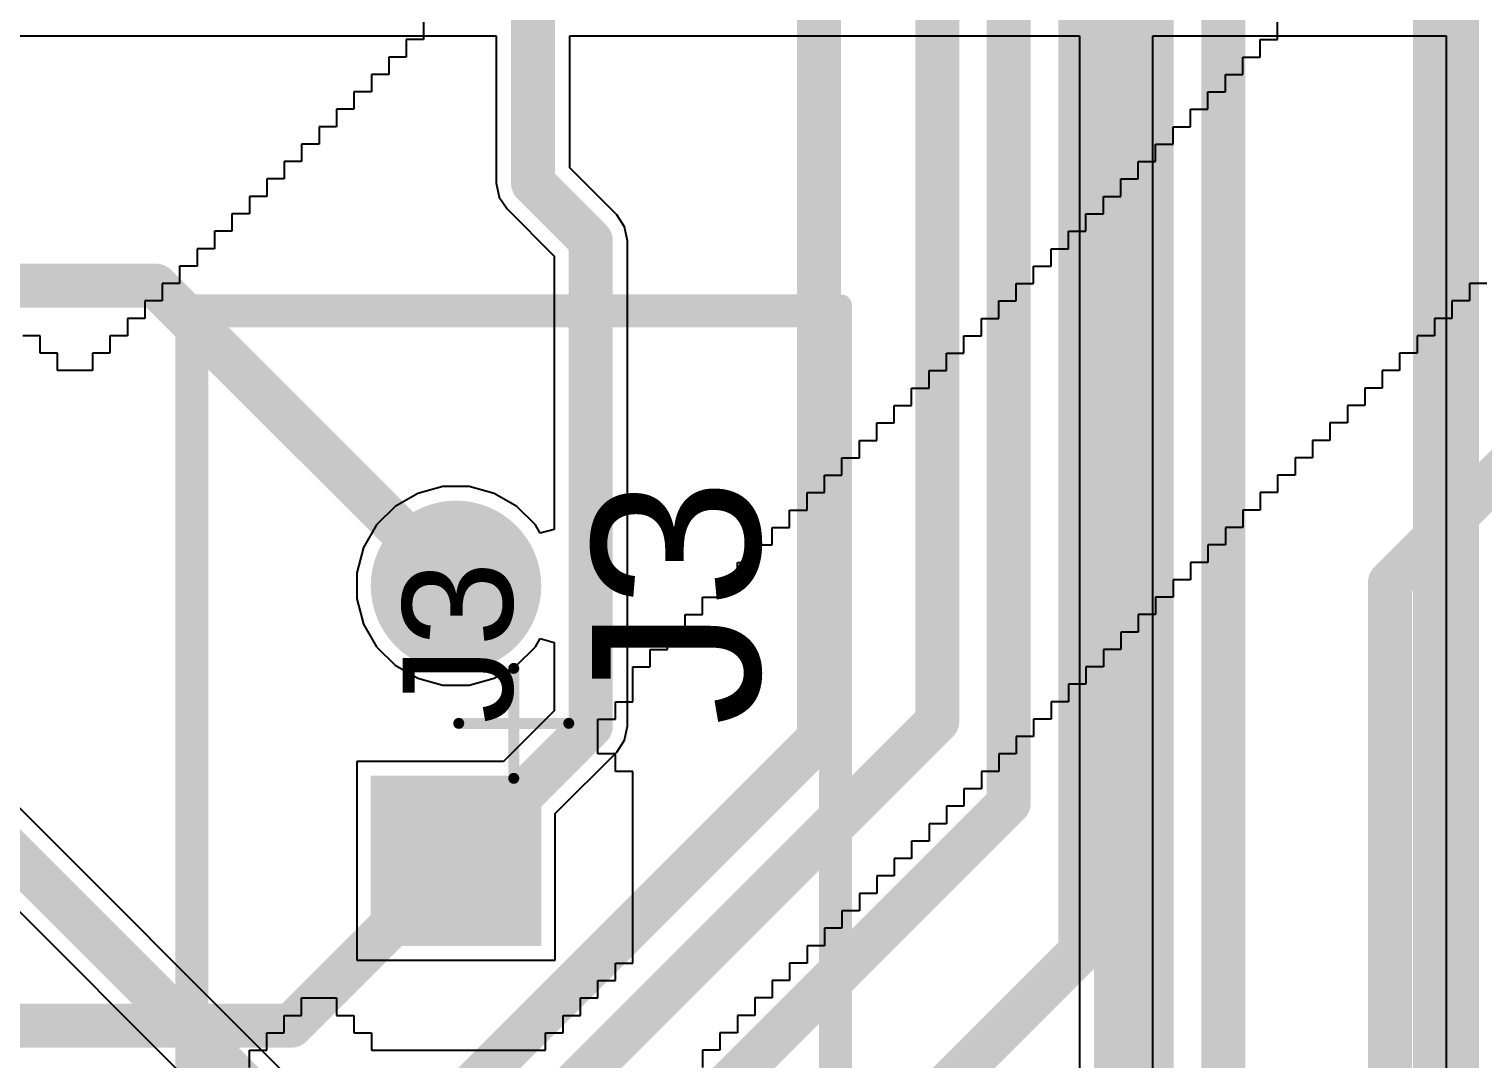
# Model space of a CAD drawing. Header units: inches. Extents: x 1.37 to 7.44, y 1.69 to 5.2.
# Drawn here: x 5.123 to 5.643, y 3.374 to 3.743 of the extents above; entities that cross this region are included whole.
import ezdxf

# ---------------------------------------------------------------- set-up
doc = ezdxf.new("R2010")
doc.units = ezdxf.units.IN
doc.header["$MEASUREMENT"] = 0
for name, color, linetype in [('Bottom Layer', 5, 'Continuous'), ('Bottom Overlay', 54, 'Continuous'), ('Bottom Solder', 6, 'Continuous'), ('Multi-Layer', 9, 'Continuous'), ('Pad Holes', 156, 'Continuous'), ('Top 3D Body', 56, 'Continuous'), ('Top Assembly', 56, 'Continuous'), ('Top Component Center', 56, 'Continuous'), ('Top Courtyard', 56, 'Continuous'), ('Top Layer', 1, 'Continuous'), ('Top Overlay', 2, 'Continuous'), ('Top Solder', 216, 'Continuous')]:
    doc.layers.add(name, color=color, linetype=linetype)
doc.styles.add('Arial', font='', dxfattribs={"height": 0.2})
doc.styles.get('Arial').set_extended_font_data('Arial')

# ---------------------------------------------------------------- blocks, each defined once
blk = doc.blocks.new('FP_B2B_XH_A_LF_SN_MFG_54')
at = {"layer": 'Bottom Layer'}
blk.add_hatch(color=5, dxfattribs=at).paths.add_polyline_path([(-0.07972, 0.05118), (-0.0187, 0.05118), (-0.0187, -0.00984), (-0.07972, -0.00984)])
h = blk.add_hatch(color=5, dxfattribs=at)
edge = h.paths.add_edge_path()
edge.add_arc((0.04921, 0.02067), 0.03051, 0, 360)
at = {"layer": 'Bottom Solder'}
blk.add_hatch(color=6, dxfattribs=at).paths.add_polyline_path([(-0.07972, 0.05118), (-0.0187, 0.05118), (-0.0187, -0.00984), (-0.07972, -0.00984)])
h = blk.add_hatch(color=6, dxfattribs=at)
edge = h.paths.add_edge_path()
edge.add_arc((0.04921, 0.02067), 0.03051, 0, 360)
at = {"layer": 'Multi-Layer'}
blk.add_hatch(color=9, dxfattribs=at).paths.add_polyline_path([(-0.07972, 0.05118), (-0.0187, 0.05118), (-0.0187, -0.00984), (-0.07972, -0.00984)])
h = blk.add_hatch(color=9, dxfattribs=at)
edge = h.paths.add_edge_path()
edge.add_arc((0.04921, 0.02067), 0.03051, 0, 360)
at = {"layer": 'Pad Holes'}
h = blk.add_hatch(color=7, dxfattribs=at)
edge = h.paths.add_edge_path()
edge.add_arc((-0.04921, 0.02067), 0.01969, 0, 360)
h = blk.add_hatch(color=7, dxfattribs=at)
edge = h.paths.add_edge_path()
edge.add_arc((0.04921, 0.02067), 0.01969, 0, 360)
at = {"layer": 'Top Layer'}
blk.add_hatch(color=1, dxfattribs=at).paths.add_polyline_path([(-0.07972, 0.05118), (-0.0187, 0.05118), (-0.0187, -0.00984), (-0.07972, -0.00984)])
h = blk.add_hatch(color=1, dxfattribs=at)
edge = h.paths.add_edge_path()
edge.add_arc((0.04921, 0.02067), 0.03051, 0, 360)
at = {"layer": 'Top Solder'}
blk.add_hatch(color=216, dxfattribs=at).paths.add_polyline_path([(-0.07972, 0.05118), (-0.0187, 0.05118), (-0.0187, -0.00984), (-0.07972, -0.00984)])
h = blk.add_hatch(color=216, dxfattribs=at)
edge = h.paths.add_edge_path()
edge.add_arc((0.04921, 0.02067), 0.03051, 0, 360)
at = {"layer": 'Top 3D Body'}
for points in [[(-0.14567, 0.11319, 0.00787, 0.00787, 0), (-0.14567, -0.11319, 0.00787, 0.00787, 0)], [(-0.14567, 0.11319, 0.00787, 0.00787, 0), (0.14567, 0.11319, 0.00787, 0.00787, 0)], [(0.14567, 0.11319, 0.00787, 0.00787, 0), (0.14567, -0.11319, 0.00787, 0.00787, 0)], [(-0.14567, -0.11319, 0.00787, 0.00787, 0), (0.14567, -0.11319, 0.00787, 0.00787, 0)]]:
    blk.add_lwpolyline(points, format="xyseb", dxfattribs=at)
for points in [[(-0.14764, 0.11319, 0.00394, 0.00394, 1), (-0.1437, 0.11319, 0.00394, 0.00394, 1)], [(-0.14764, 0.11319, 0.00394, 0.00394, 1), (-0.1437, 0.11319, 0.00394, 0.00394, 1)], [(0.1437, 0.11319, 0.00394, 0.00394, 1), (0.14764, 0.11319, 0.00394, 0.00394, 1)], [(0.1437, 0.11319, 0.00394, 0.00394, 1), (0.14764, 0.11319, 0.00394, 0.00394, 1)], [(-0.14764, -0.11319, 0.00394, 0.00394, 1), (-0.1437, -0.11319, 0.00394, 0.00394, 1)], [(-0.14764, -0.11319, 0.00394, 0.00394, 1), (-0.1437, -0.11319, 0.00394, 0.00394, 1)], [(0.1437, -0.11319, 0.00394, 0.00394, 1), (0.14764, -0.11319, 0.00394, 0.00394, 1)], [(0.1437, -0.11319, 0.00394, 0.00394, 1), (0.14764, -0.11319, 0.00394, 0.00394, 1)]]:
    blk.add_lwpolyline(points, format="xyseb", close=True, dxfattribs=at)
at = {"layer": 'Top Assembly'}
for points in [[(-0.14961, 0.11713, 0.00787, 0.00787, 0), (-0.14961, -0.11713, 0.00787, 0.00787, 0)], [(-0.14961, 0.11713, 0.00787, 0.00787, 0), (0.14961, 0.11713, 0.00787, 0.00787, 0)], [(0.14961, 0.11713, 0.00787, 0.00787, 0), (0.14961, -0.11713, 0.00787, 0.00787, 0)], [(-0.14961, -0.11713, 0.00787, 0.00787, 0), (0.14961, -0.11713, 0.00787, 0.00787, 0)]]:
    blk.add_lwpolyline(points, format="xyseb", dxfattribs=at)
for points in [[(-0.15157, 0.11713, 0.00394, 0.00394, 1), (-0.14764, 0.11713, 0.00394, 0.00394, 1)], [(-0.15157, 0.11713, 0.00394, 0.00394, 1), (-0.14764, 0.11713, 0.00394, 0.00394, 1)], [(0.14764, 0.11713, 0.00394, 0.00394, 1), (0.15157, 0.11713, 0.00394, 0.00394, 1)], [(0.14764, 0.11713, 0.00394, 0.00394, 1), (0.15157, 0.11713, 0.00394, 0.00394, 1)], [(-0.15157, -0.11713, 0.00394, 0.00394, 1), (-0.14764, -0.11713, 0.00394, 0.00394, 1)], [(-0.15157, -0.11713, 0.00394, 0.00394, 1), (-0.14764, -0.11713, 0.00394, 0.00394, 1)], [(0.14764, -0.11713, 0.00394, 0.00394, 1), (0.15157, -0.11713, 0.00394, 0.00394, 1)], [(0.14764, -0.11713, 0.00394, 0.00394, 1), (0.15157, -0.11713, 0.00394, 0.00394, 1)]]:
    blk.add_lwpolyline(points, format="xyseb", close=True, dxfattribs=at)
at = {"layer": 'Top Component Center'}
for points in [[(0, 0.01969, 0.00394, 0.00394, 0), (0, -0.01969, 0.00394, 0.00394, 0)], [(-0.01969, 0, 0.00394, 0.00394, 0), (0.01969, 0, 0.00394, 0.00394, 0)]]:
    blk.add_lwpolyline(points, format="xyseb", dxfattribs=at)
for points in [[(-0.00098, 0.01969, 0.00197, 0.00197, 1), (0.00098, 0.01969, 0.00197, 0.00197, 1)], [(-0.02067, 0, 0.00197, 0.00197, 1), (-0.0187, 0, 0.00197, 0.00197, 1)], [(0.0187, 0, 0.00197, 0.00197, 1), (0.02067, 0, 0.00197, 0.00197, 1)], [(-0.00098, -0.01969, 0.00197, 0.00197, 1), (0.00098, -0.01969, 0.00197, 0.00197, 1)]]:
    blk.add_lwpolyline(points, format="xyseb", close=True, dxfattribs=at)
at = {"layer": 'Top Courtyard'}
for points in [[(-0.14961, 0.11713, 0.00787, 0.00787, 0), (-0.14961, -0.11713, 0.00787, 0.00787, 0)], [(-0.14961, 0.11713, 0.00787, 0.00787, 0), (0.14961, 0.11713, 0.00787, 0.00787, 0)], [(0.14961, 0.11713, 0.00787, 0.00787, 0), (0.14961, -0.11713, 0.00787, 0.00787, 0)], [(-0.14961, -0.11713, 0.00787, 0.00787, 0), (0.14961, -0.11713, 0.00787, 0.00787, 0)]]:
    blk.add_lwpolyline(points, format="xyseb", dxfattribs=at)
for points in [[(-0.15157, 0.11713, 0.00394, 0.00394, 1), (-0.14764, 0.11713, 0.00394, 0.00394, 1)], [(-0.15157, 0.11713, 0.00394, 0.00394, 1), (-0.14764, 0.11713, 0.00394, 0.00394, 1)], [(0.14764, 0.11713, 0.00394, 0.00394, 1), (0.15157, 0.11713, 0.00394, 0.00394, 1)], [(0.14764, 0.11713, 0.00394, 0.00394, 1), (0.15157, 0.11713, 0.00394, 0.00394, 1)], [(-0.15157, -0.11713, 0.00394, 0.00394, 1), (-0.14764, -0.11713, 0.00394, 0.00394, 1)], [(-0.15157, -0.11713, 0.00394, 0.00394, 1), (-0.14764, -0.11713, 0.00394, 0.00394, 1)], [(0.14764, -0.11713, 0.00394, 0.00394, 1), (0.15157, -0.11713, 0.00394, 0.00394, 1)], [(0.14764, -0.11713, 0.00394, 0.00394, 1), (0.15157, -0.11713, 0.00394, 0.00394, 1)]]:
    blk.add_lwpolyline(points, format="xyseb", close=True, dxfattribs=at)
at = {"layer": 'Top Overlay'}
for points in [[(-0.14567, 0.11319, 0.00787, 0.00787, 0), (-0.14567, -0.11319, 0.00787, 0.00787, 0)], [(-0.14567, 0.11319, 0.00787, 0.00787, 0), (0.14567, 0.11319, 0.00787, 0.00787, 0)], [(0.14567, 0.11319, 0.00787, 0.00787, 0), (0.14567, -0.11319, 0.00787, 0.00787, 0)], [(-0.14567, -0.11319, 0.00787, 0.00787, 0), (0.14567, -0.11319, 0.00787, 0.00787, 0)]]:
    blk.add_lwpolyline(points, format="xyseb", dxfattribs=at)
for points in [[(-0.14764, 0.11319, 0.00394, 0.00394, 1), (-0.1437, 0.11319, 0.00394, 0.00394, 1)], [(-0.14764, 0.11319, 0.00394, 0.00394, 1), (-0.1437, 0.11319, 0.00394, 0.00394, 1)], [(0.1437, 0.11319, 0.00394, 0.00394, 1), (0.14764, 0.11319, 0.00394, 0.00394, 1)], [(0.1437, 0.11319, 0.00394, 0.00394, 1), (0.14764, 0.11319, 0.00394, 0.00394, 1)], [(-0.16732, 0.02067, 0.00984, 0.00984, 1), (-0.17717, 0.02067, 0.00984, 0.00984, 1)], [(-0.17963, 0.02067, 0.00492, 0.00492, 1), (-0.1747, 0.02067, 0.00492, 0.00492, 1)], [(-0.16978, 0.02067, 0.00492, 0.00492, 1), (-0.16486, 0.02067, 0.00492, 0.00492, 1)], [(-0.14764, -0.11319, 0.00394, 0.00394, 1), (-0.1437, -0.11319, 0.00394, 0.00394, 1)], [(-0.14764, -0.11319, 0.00394, 0.00394, 1), (-0.1437, -0.11319, 0.00394, 0.00394, 1)], [(0.1437, -0.11319, 0.00394, 0.00394, 1), (0.14764, -0.11319, 0.00394, 0.00394, 1)], [(0.1437, -0.11319, 0.00394, 0.00394, 1), (0.14764, -0.11319, 0.00394, 0.00394, 1)]]:
    blk.add_lwpolyline(points, format="xyseb", close=True, dxfattribs=at)
at = {"layer": 'Top Assembly', "style": 'Arial'}
blk.add_text('J3', height=0.03937, dxfattribs=at).set_placement((-0.00007, 0.00044))

msp = doc.modelspace()

# ---------------------------------------------------------------- linework, layer by layer
at = {"layer": 'Bottom Layer'}
for points in [[(5.5502, 3.26673, 0.01575, 0.01575, 0), (5.5502, 4.13473, 0.01575, 0.01575, 0)], [(5.52461, 3.33957, 0.01575, 0.01575, 0), (5.52461, 4.12413, 0.01575, 0.01575, 0)], [(5.49902, 3.4124, 0.01575, 0.01575, 0), (5.49902, 4.11353, 0.01575, 0.01575, 0)], [(5.47343, 3.46555, 0.01575, 0.01575, 0), (5.47343, 4.10293, 0.01575, 0.01575, 0)], [(5.44783, 3.49486, 0.01575, 0.01575, 0), (5.44783, 4.09233, 0.01575, 0.01575, 0)], [(5.40551, 3.48872, 0.01575, 0.01575, 0), (5.40551, 4.0748, 0.01575, 0.01575, 0)], [(5.60983, 3.54448, 0.01575, 0.01575, 0), (5.75551, 3.69016, 0.01575, 0.01575, 0)], [(4.56693, 3.65079, 0.01575, 0.01575, 0), (5.16811, 3.65079, 0.01575, 0.01575, 0)], [(5.16811, 3.65079, 0.01575, 0.01575, 0), (5.27559, 3.54331, 0.01575, 0.01575, 0)], [(5.60983, 3.22794, 0.01575, 0.01575, 0), (5.60983, 3.54448, 0.01575, 0.01575, 0)], [(5.16597, 3.21299, 0.01575, 0.01575, 0), (5.44783, 3.49486, 0.01575, 0.01575, 0)], [(5.15537, 3.23858, 0.01575, 0.01575, 0), (5.40551, 3.48872, 0.01575, 0.01575, 0)], [(5.08627, 3.0784, 0.01575, 0.01575, 0), (5.47343, 3.46555, 0.01575, 0.01575, 0)], [(5.21654, 3.38583, 0.01575, 0.01575, 0), (5.27559, 3.44488, 0.01575, 0.01575, 0)], [(5.15748, 3.07087, 0.01575, 0.01575, 0), (5.49902, 3.4124, 0.01575, 0.01575, 0)], [(5.07874, 3.38583, 0.01575, 0.01575, 0), (5.21654, 3.38583, 0.01575, 0.01575, 0)]]:
    msp.add_lwpolyline(points, format="xyseb", dxfattribs=at)
for points in [[(5.16417, 3.65079, 0.00787, 0.00787, 1), (5.17205, 3.65079, 0.00787, 0.00787, 1)], [(5.16417, 3.65079, 0.00787, 0.00787, 1), (5.17205, 3.65079, 0.00787, 0.00787, 1)], [(5.27165, 3.54331, 0.00787, 0.00787, 1), (5.27953, 3.54331, 0.00787, 0.00787, 1)], [(5.6059, 3.54448, 0.00787, 0.00787, 1), (5.61377, 3.54448, 0.00787, 0.00787, 1)], [(5.6059, 3.54448, 0.00787, 0.00787, 1), (5.61377, 3.54448, 0.00787, 0.00787, 1)], [(5.4439, 3.49486, 0.00787, 0.00787, 1), (5.45177, 3.49486, 0.00787, 0.00787, 1)], [(5.4439, 3.49486, 0.00787, 0.00787, 1), (5.45177, 3.49486, 0.00787, 0.00787, 1)], [(5.40157, 3.48872, 0.00787, 0.00787, 1), (5.40945, 3.48872, 0.00787, 0.00787, 1)], [(5.40157, 3.48872, 0.00787, 0.00787, 1), (5.40945, 3.48872, 0.00787, 0.00787, 1)], [(5.46949, 3.46555, 0.00787, 0.00787, 1), (5.47736, 3.46555, 0.00787, 0.00787, 1)], [(5.46949, 3.46555, 0.00787, 0.00787, 1), (5.47736, 3.46555, 0.00787, 0.00787, 1)], [(5.27165, 3.44488, 0.00787, 0.00787, 1), (5.27953, 3.44488, 0.00787, 0.00787, 1)], [(5.49508, 3.4124, 0.00787, 0.00787, 1), (5.50295, 3.4124, 0.00787, 0.00787, 1)], [(5.49508, 3.4124, 0.00787, 0.00787, 1), (5.50295, 3.4124, 0.00787, 0.00787, 1)], [(5.2126, 3.38583, 0.00787, 0.00787, 1), (5.22047, 3.38583, 0.00787, 0.00787, 1)], [(5.2126, 3.38583, 0.00787, 0.00787, 1), (5.22047, 3.38583, 0.00787, 0.00787, 1)]]:
    msp.add_lwpolyline(points, format="xyseb", close=True, dxfattribs=at)
at = {"layer": 'Bottom Overlay'}
for p, q in [((5.26401, 3.7451), (5.26401, 3.73886)), ((5.56965, 3.73886), (5.56965, 3.7451)), ((5.26401, 3.73886), (5.25777, 3.73886)), ((5.25777, 3.73886), (5.25777, 3.73262)), ((5.56341, 3.73262), (5.56341, 3.73886)), ((5.56341, 3.73886), (5.56965, 3.73886)), ((5.25777, 3.73262), (5.25153, 3.73262)), ((5.25153, 3.73262), (5.25153, 3.72639)), ((5.55718, 3.72639), (5.55718, 3.73262)), ((5.55718, 3.73262), (5.56341, 3.73262)), ((5.25153, 3.72639), (5.24529, 3.72639)), ((5.24529, 3.72639), (5.24529, 3.72015)), ((5.55094, 3.72015), (5.55094, 3.72639)), ((5.55094, 3.72639), (5.55718, 3.72639)), ((5.24529, 3.72015), (5.23906, 3.72015)), ((5.23906, 3.72015), (5.23906, 3.71391)), ((5.5447, 3.71391), (5.5447, 3.72015)), ((5.5447, 3.72015), (5.55094, 3.72015)), ((5.23906, 3.71391), (5.23282, 3.71391)), ((5.23282, 3.71391), (5.23282, 3.70767)), ((5.53846, 3.70767), (5.53846, 3.71391)), ((5.53846, 3.71391), (5.5447, 3.71391)), ((5.23282, 3.70767), (5.22658, 3.70767)), ((5.22658, 3.70767), (5.22658, 3.70144)), ((5.53223, 3.70144), (5.53223, 3.70767)), ((5.53223, 3.70767), (5.53846, 3.70767)), ((5.22658, 3.70144), (5.22034, 3.70144)), ((5.22034, 3.70144), (5.22034, 3.6952)), ((5.52599, 3.6952), (5.52599, 3.70144)), ((5.52599, 3.70144), (5.53223, 3.70144)), ((5.22034, 3.6952), (5.21411, 3.6952)), ((5.21411, 3.6952), (5.21411, 3.68896)), ((5.51975, 3.68896), (5.51975, 3.6952)), ((5.51975, 3.6952), (5.52599, 3.6952)), ((5.21411, 3.68896), (5.20787, 3.68896)), ((5.20787, 3.68896), (5.20787, 3.68272)), ((5.51351, 3.68272), (5.51351, 3.68896)), ((5.51351, 3.68896), (5.51975, 3.68896)), ((5.20787, 3.68272), (5.20163, 3.68272)), ((5.20163, 3.68272), (5.20163, 3.67648)), ((5.50727, 3.67648), (5.50727, 3.68272)), ((5.50727, 3.68272), (5.51351, 3.68272)), ((5.20163, 3.67648), (5.19539, 3.67648)), ((5.19539, 3.67648), (5.19539, 3.67025)), ((5.50104, 3.67025), (5.50104, 3.67648)), ((5.50104, 3.67648), (5.50727, 3.67648)), ((5.19539, 3.67025), (5.18915, 3.67025)), ((5.18915, 3.67025), (5.18915, 3.66401)), ((5.4948, 3.66401), (5.4948, 3.67025)), ((5.4948, 3.67025), (5.50104, 3.67025)), ((5.18915, 3.66401), (5.18292, 3.66401)), ((5.18292, 3.66401), (5.18292, 3.65777)), ((5.48856, 3.65777), (5.48856, 3.66401)), ((5.48856, 3.66401), (5.4948, 3.66401)), ((5.18292, 3.65777), (5.17668, 3.65777)), ((5.17668, 3.65777), (5.17668, 3.65153)), ((5.48232, 3.65153), (5.48232, 3.65777)), ((5.48232, 3.65777), (5.48856, 3.65777)), ((5.17668, 3.65153), (5.17044, 3.65153)), ((5.17044, 3.65153), (5.17044, 3.6453)), ((5.47609, 3.6453), (5.47609, 3.65153)), ((5.47609, 3.65153), (5.48232, 3.65153)), ((5.6445, 3.65153), (5.63827, 3.65153)), ((5.63827, 3.65153), (5.63827, 3.6453)), ((5.17044, 3.6453), (5.1642, 3.6453)), ((5.1642, 3.6453), (5.1642, 3.63906)), ((5.46985, 3.63906), (5.46985, 3.6453)), ((5.46985, 3.6453), (5.47609, 3.6453)), ((5.63827, 3.6453), (5.63203, 3.6453)), ((5.63203, 3.6453), (5.63203, 3.63906)), ((5.1642, 3.63906), (5.15797, 3.63906)), ((5.15797, 3.63906), (5.15797, 3.63282)), ((5.46361, 3.63282), (5.46361, 3.63906)), ((5.46361, 3.63906), (5.46985, 3.63906)), ((5.63203, 3.63906), (5.62579, 3.63906)), ((5.62579, 3.63906), (5.62579, 3.63282)), ((5.12678, 3.63282), (5.12054, 3.63282)), ((5.12678, 3.62658), (5.12678, 3.63282)), ((5.15797, 3.63282), (5.15173, 3.63282)), ((5.15173, 3.63282), (5.15173, 3.62658)), ((5.45737, 3.62658), (5.45737, 3.63282)), ((5.45737, 3.63282), (5.46361, 3.63282)), ((5.62579, 3.63282), (5.61955, 3.63282)), ((5.61955, 3.63282), (5.61955, 3.62658)), ((5.13302, 3.62658), (5.12678, 3.62658)), ((5.13302, 3.62035), (5.13302, 3.62658)), ((5.15173, 3.62658), (5.14549, 3.62658)), ((5.14549, 3.62658), (5.14549, 3.62035)), ((5.45114, 3.62035), (5.45114, 3.62658)), ((5.45114, 3.62658), (5.45737, 3.62658)), ((5.61955, 3.62658), (5.61331, 3.62658)), ((5.61331, 3.62658), (5.61331, 3.62035)), ((5.14549, 3.62035), (5.13302, 3.62035)), ((5.4449, 3.61411), (5.4449, 3.62035)), ((5.4449, 3.62035), (5.45114, 3.62035)), ((5.61331, 3.62035), (5.60708, 3.62035)), ((5.60708, 3.62035), (5.60708, 3.61411)), ((5.43866, 3.60787), (5.43866, 3.61411)), ((5.43866, 3.61411), (5.4449, 3.61411)), ((5.60708, 3.61411), (5.60084, 3.61411)), ((5.60084, 3.61411), (5.60084, 3.60787)), ((5.43242, 3.60163), (5.43242, 3.60787)), ((5.43242, 3.60787), (5.43866, 3.60787)), ((5.60084, 3.60787), (5.5946, 3.60787)), ((5.5946, 3.60787), (5.5946, 3.60163)), ((5.42619, 3.5954), (5.42619, 3.60163)), ((5.42619, 3.60163), (5.43242, 3.60163)), ((5.5946, 3.60163), (5.58836, 3.60163)), ((5.58836, 3.60163), (5.58836, 3.5954)), ((5.41995, 3.58916), (5.41995, 3.5954)), ((5.41995, 3.5954), (5.42619, 3.5954)), ((5.58836, 3.5954), (5.58213, 3.5954)), ((5.58213, 3.5954), (5.58213, 3.58916)), ((5.41371, 3.58292), (5.41371, 3.58916)), ((5.41371, 3.58916), (5.41995, 3.58916)), ((5.58213, 3.58916), (5.57589, 3.58916)), ((5.57589, 3.58916), (5.57589, 3.58292)), ((5.40747, 3.57668), (5.40747, 3.58292)), ((5.40747, 3.58292), (5.41371, 3.58292)), ((5.57589, 3.58292), (5.56965, 3.58292)), ((5.56965, 3.58292), (5.56965, 3.57668)), ((5.40123, 3.57044), (5.40123, 3.57668)), ((5.40123, 3.57668), (5.40747, 3.57668)), ((5.56965, 3.57668), (5.56341, 3.57668)), ((5.56341, 3.57668), (5.56341, 3.57044)), ((5.395, 3.56421), (5.395, 3.57044)), ((5.395, 3.57044), (5.40123, 3.57044)), ((5.56341, 3.57044), (5.55718, 3.57044)), ((5.55718, 3.57044), (5.55718, 3.56421)), ((5.38876, 3.55797), (5.38876, 3.56421)), ((5.38876, 3.56421), (5.395, 3.56421)), ((5.55718, 3.56421), (5.55094, 3.56421)), ((5.55094, 3.56421), (5.55094, 3.55797)), ((5.38252, 3.55173), (5.38252, 3.55797)), ((5.38252, 3.55797), (5.38876, 3.55797)), ((5.55094, 3.55797), (5.5447, 3.55797)), ((5.5447, 3.55797), (5.5447, 3.55173)), ((5.37628, 3.54549), (5.37628, 3.55173)), ((5.37628, 3.55173), (5.38252, 3.55173)), ((5.5447, 3.55173), (5.53846, 3.55173)), ((5.53846, 3.55173), (5.53846, 3.54549)), ((5.37005, 3.53926), (5.37005, 3.54549)), ((5.37005, 3.54549), (5.37628, 3.54549)), ((5.53846, 3.54549), (5.53223, 3.54549)), ((5.53223, 3.54549), (5.53223, 3.53926)), ((5.36381, 3.53302), (5.36381, 3.53926)), ((5.36381, 3.53926), (5.37005, 3.53926)), ((5.53223, 3.53926), (5.52599, 3.53926)), ((5.52599, 3.53926), (5.52599, 3.53302)), ((5.35757, 3.52678), (5.35757, 3.53302)), ((5.35757, 3.53302), (5.36381, 3.53302)), ((5.52599, 3.53302), (5.51975, 3.53302)), ((5.51975, 3.53302), (5.51975, 3.52678)), ((5.35133, 3.52054), (5.35133, 3.52678)), ((5.35133, 3.52678), (5.35757, 3.52678)), ((5.51975, 3.52678), (5.51351, 3.52678)), ((5.51351, 3.52678), (5.51351, 3.52054)), ((5.3451, 3.51431), (5.3451, 3.52054)), ((5.3451, 3.52054), (5.35133, 3.52054)), ((5.51351, 3.52054), (5.50727, 3.52054)), ((5.50727, 3.52054), (5.50727, 3.51431)), ((5.33886, 3.50183), (5.33886, 3.51431)), ((5.33886, 3.51431), (5.3451, 3.51431)), ((5.50727, 3.51431), (5.50104, 3.51431)), ((5.50104, 3.51431), (5.50104, 3.50807)), ((5.50104, 3.50807), (5.4948, 3.50807)), ((5.4948, 3.50807), (5.4948, 3.50183)), ((5.33262, 3.49559), (5.33262, 3.50183)), ((5.33262, 3.50183), (5.33886, 3.50183)), ((5.4948, 3.50183), (5.48856, 3.50183)), ((5.48856, 3.50183), (5.48856, 3.49559)), ((5.32638, 3.48312), (5.32638, 3.49559)), ((5.32638, 3.49559), (5.33262, 3.49559)), ((5.48856, 3.49559), (5.48232, 3.49559)), ((5.48232, 3.49559), (5.48232, 3.48936)), ((5.48232, 3.48936), (5.47609, 3.48936)), ((5.47609, 3.48936), (5.47609, 3.48312)), ((5.33262, 3.48312), (5.32638, 3.48312)), ((5.33262, 3.47688), (5.33262, 3.48312)), ((5.47609, 3.48312), (5.46985, 3.48312)), ((5.46985, 3.48312), (5.46985, 3.47688)), ((5.33886, 3.47688), (5.33262, 3.47688)), ((5.33886, 3.40827), (5.33886, 3.47688)), ((5.46985, 3.47688), (5.46361, 3.47688)), ((5.46361, 3.47688), (5.46361, 3.47064)), ((5.46361, 3.47064), (5.45737, 3.47064)), ((5.45737, 3.47064), (5.45737, 3.4644)), ((5.45737, 3.4644), (5.45114, 3.4644)), ((5.45114, 3.4644), (5.45114, 3.45817)), ((5.45114, 3.45817), (5.4449, 3.45817)), ((5.4449, 3.45817), (5.4449, 3.45193)), ((5.4449, 3.45193), (5.43866, 3.45193)), ((5.43866, 3.45193), (5.43866, 3.44569)), ((5.43866, 3.44569), (5.43242, 3.44569)), ((5.43242, 3.44569), (5.43242, 3.43945)), ((5.43242, 3.43945), (5.42619, 3.43945)), ((5.42619, 3.43945), (5.42619, 3.43322)), ((5.42619, 3.43322), (5.41995, 3.43322)), ((5.41995, 3.43322), (5.41995, 3.42698)), ((5.41995, 3.42698), (5.41371, 3.42698)), ((5.41371, 3.42698), (5.41371, 3.42074)), ((5.41371, 3.42074), (5.40747, 3.42074)), ((5.40747, 3.42074), (5.40747, 3.4145)), ((5.40747, 3.4145), (5.40123, 3.4145)), ((5.40123, 3.4145), (5.40123, 3.40827)), ((5.33262, 3.40203), (5.33262, 3.40827)), ((5.33262, 3.40827), (5.33886, 3.40827)), ((5.40123, 3.40827), (5.395, 3.40827)), ((5.395, 3.40827), (5.395, 3.40203)), ((5.32638, 3.39579), (5.32638, 3.40203)), ((5.32638, 3.40203), (5.33262, 3.40203)), ((5.395, 3.40203), (5.38876, 3.40203)), ((5.38876, 3.40203), (5.38876, 3.39579)), ((5.22034, 3.38955), (5.22034, 3.39579)), ((5.22034, 3.39579), (5.23282, 3.39579)), ((5.23282, 3.39579), (5.23282, 3.38955)), ((5.32015, 3.38955), (5.32015, 3.39579)), ((5.32015, 3.39579), (5.32638, 3.39579)), ((5.38876, 3.39579), (5.38252, 3.39579)), ((5.38252, 3.39579), (5.38252, 3.38955)), ((5.21411, 3.38332), (5.21411, 3.38955)), ((5.21411, 3.38955), (5.22034, 3.38955)), ((5.23282, 3.38955), (5.23906, 3.38955)), ((5.23906, 3.38955), (5.23906, 3.38332)), ((5.31391, 3.38332), (5.31391, 3.38955)), ((5.31391, 3.38955), (5.32015, 3.38955)), ((5.38252, 3.38955), (5.37628, 3.38955)), ((5.37628, 3.38955), (5.37628, 3.38332)), ((5.20787, 3.37708), (5.20787, 3.38332)), ((5.20787, 3.38332), (5.21411, 3.38332)), ((5.23906, 3.38332), (5.24529, 3.38332)), ((5.24529, 3.38332), (5.24529, 3.37708)), ((5.30767, 3.37708), (5.30767, 3.38332)), ((5.30767, 3.38332), (5.31391, 3.38332)), ((5.37628, 3.38332), (5.37005, 3.38332)), ((5.37005, 3.38332), (5.37005, 3.37708)), ((5.20163, 3.37084), (5.20163, 3.37708)), ((5.20163, 3.37708), (5.20787, 3.37708)), ((5.24529, 3.37708), (5.30767, 3.37708)), ((5.37005, 3.37708), (5.36381, 3.37708)), ((5.36381, 3.37708), (5.36381, 3.37084))]:
    msp.add_line(p, q, dxfattribs=at)
at = {"layer": 'Top Layer'}
for p, q in [((3.94938, 3.74016), (5.29002, 3.74016)), ((5.29002, 3.74016), (5.29002, 3.6875)), ((5.31628, 3.69294), (5.31628, 3.74016)), ((5.31628, 3.74016), (5.49868, 3.74016)), ((5.49868, 3.74016), (5.49868, 3.08151)), ((5.52494, 3.08151), (5.52494, 3.74016)), ((5.52494, 3.74016), (5.62992, 3.74016)), ((5.62992, 3.74016), (5.62992, 3.00494)), ((5.3331, 3.67611), (5.31628, 3.69294)), ((5.29002, 3.6875), (5.29102, 3.68248)), ((5.29102, 3.68248), (5.29387, 3.67822)), ((5.29387, 3.67822), (5.31069, 3.66139)), ((5.33595, 3.67185), (5.3331, 3.67611)), ((5.33695, 3.66683), (5.33595, 3.67185)), ((5.33695, 3.49311), (5.33695, 3.66683)), ((5.31069, 3.66139), (5.31069, 3.56353)), ((5.26188, 3.5764), (5.25379, 3.57172)), ((5.27092, 3.57882), (5.26188, 3.5764)), ((5.28027, 3.57882), (5.27092, 3.57882)), ((5.2893, 3.5764), (5.28027, 3.57882)), ((5.2974, 3.57172), (5.2893, 3.5764)), ((5.25379, 3.57172), (5.24717, 3.56511)), ((5.30401, 3.56511), (5.2974, 3.57172)), ((5.24717, 3.56511), (5.2425, 3.55701)), ((5.30569, 3.56219), (5.30401, 3.56511)), ((5.31069, 3.56353), (5.30569, 3.56219)), ((5.2425, 3.55701), (5.24008, 3.54798)), ((5.24008, 3.54798), (5.24008, 3.53863)), ((5.24008, 3.53863), (5.2425, 3.5296)), ((5.2425, 3.5296), (5.24717, 3.5215)), ((5.30401, 3.5215), (5.30569, 3.52442)), ((5.30569, 3.52442), (5.31069, 3.52308)), ((5.31069, 3.52308), (5.31069, 3.49855)), ((5.24717, 3.5215), (5.25379, 3.51489)), ((5.2974, 3.51489), (5.30401, 3.5215)), ((5.25379, 3.51489), (5.26188, 3.51022)), ((5.2893, 3.51022), (5.2974, 3.51489)), ((5.26188, 3.51022), (5.27092, 3.5078)), ((5.27092, 3.5078), (5.28027, 3.5078)), ((5.28027, 3.5078), (5.2893, 3.51022)), ((5.31069, 3.49855), (5.29254, 3.48039)), ((5.33595, 3.48809), (5.33695, 3.49311)), ((5.3331, 3.48383), (5.33595, 3.48809)), ((5.3111, 3.46183), (5.3331, 3.48383)), ((5.29254, 3.48039), (5.24008, 3.48039)), ((5.24008, 3.48039), (5.24008, 3.40937)), ((5.26933, 3.3138), (5.11081, 3.47232)), ((5.3111, 3.40937), (5.3111, 3.46183)), ((5.09225, 3.45376), (5.24692, 3.29908)), ((5.24008, 3.40937), (5.3111, 3.40937))]:
    msp.add_line(p, q, dxfattribs=at)
for points in [[(5.51181, 3.07087, 0.01575, 0.01575, 0), (5.51181, 4.27008, 0.01575, 0.01575, 0)], [(5.30315, 3.6875, 0.01575, 0.01575, 0), (5.30315, 3.87795, 0.01575, 0.01575, 0)], [(5.30315, 3.6875, 0.01575, 0.01575, 0), (5.32382, 3.66683, 0.01575, 0.01575, 0)], [(5.32382, 3.49311, 0.01575, 0.01575, 0), (5.32382, 3.66683, 0.01575, 0.01575, 0)], [(5.27559, 3.44488, 0.01575, 0.01575, 0), (5.32382, 3.49311, 0.01575, 0.01575, 0)], [(5.07874, 3.48583, 0.01575, 0.01575, 0), (5.26005, 3.30452, 0.01575, 0.01575, 0)]]:
    msp.add_lwpolyline(points, format="xyseb", dxfattribs=at)
for points in [[(5.29921, 3.6875, 0.00787, 0.00787, 1), (5.30709, 3.6875, 0.00787, 0.00787, 1)], [(5.29921, 3.6875, 0.00787, 0.00787, 1), (5.30709, 3.6875, 0.00787, 0.00787, 1)], [(5.31988, 3.66683, 0.00787, 0.00787, 1), (5.32776, 3.66683, 0.00787, 0.00787, 1)], [(5.31988, 3.66683, 0.00787, 0.00787, 1), (5.32776, 3.66683, 0.00787, 0.00787, 1)], [(5.31988, 3.49311, 0.00787, 0.00787, 1), (5.32776, 3.49311, 0.00787, 0.00787, 1)], [(5.31988, 3.49311, 0.00787, 0.00787, 1), (5.32776, 3.49311, 0.00787, 0.00787, 1)], [(5.27165, 3.44488, 0.00787, 0.00787, 1), (5.27953, 3.44488, 0.00787, 0.00787, 1)]]:
    msp.add_lwpolyline(points, format="xyseb", close=True, dxfattribs=at)
at = {"layer": 'Top Overlay'}
msp.add_lwpolyline([(5.62992, 2.91339, 0.02362, 0.02362, 0), (5.62992, 4.29134, 0.02362, 0.02362, 0)], format="xyseb", dxfattribs=at)

# ---------------------------------------------------------------- block references
at = {"rotation": 90}
msp.add_blockref('FP_B2B_XH_A_LF_SN_MFG_54', (5.29626, 3.49409), dxfattribs=at)

# ---------------------------------------------------------------- texts
at = {"layer": 'Top Overlay', "style": 'Arial'}
msp.add_text('J3', height=0.06, rotation=90, dxfattribs=at).set_placement((5.38432, 3.49332))

doc.saveas('drawing.dxf')
